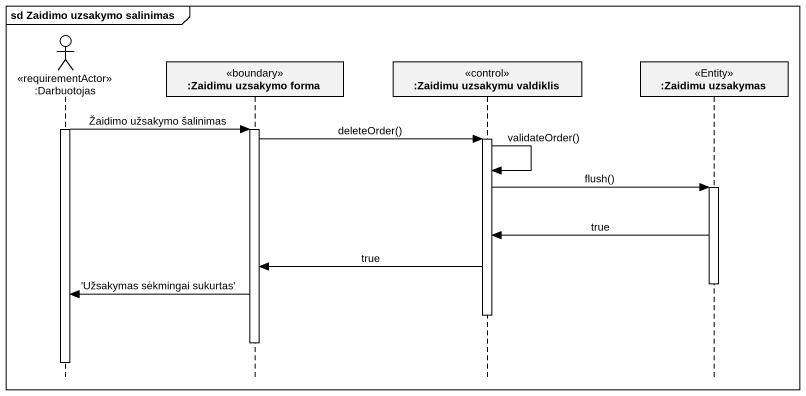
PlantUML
@startuml
mainframe sd Zaidimo uzsakymo salinimas
hide footbox
actor ":Darbuotojas" as Darbuotojas <<requirementActor>>
participant ":Zaidimu uzsakymo forma" as Zaidimu_uzsakymo_forma <<boundary>>
participant ":Zaidimu uzsakymu valdiklis" as Zaidimu_uzsakymu_valdiklis <<control>>
participant ":Zaidimu uzsakymas" as Zaidimu_uzsakymas <<Entity>>

activate Darbuotojas
Darbuotojas -> Zaidimu_uzsakymo_forma : Žaidimo užsakymo šalinimas
activate Zaidimu_uzsakymo_forma
Zaidimu_uzsakymo_forma -> Zaidimu_uzsakymu_valdiklis : deleteOrder()
activate Zaidimu_uzsakymu_valdiklis
Zaidimu_uzsakymu_valdiklis -> Zaidimu_uzsakymu_valdiklis : validateOrder()
Zaidimu_uzsakymu_valdiklis -> Zaidimu_uzsakymas : flush()
activate Zaidimu_uzsakymas
Zaidimu_uzsakymas -> Zaidimu_uzsakymu_valdiklis : true
Zaidimu_uzsakymu_valdiklis -> Zaidimu_uzsakymo_forma : true
deactivate Zaidimu_uzsakymas
Zaidimu_uzsakymo_forma -> Darbuotojas : 'Užsakymas sėkmingai sukurtas'
deactivate Zaidimu_uzsakymu_valdiklis
deactivate Zaidimu_uzsakymo_forma
deactivate Darbuotojas
@enduml
